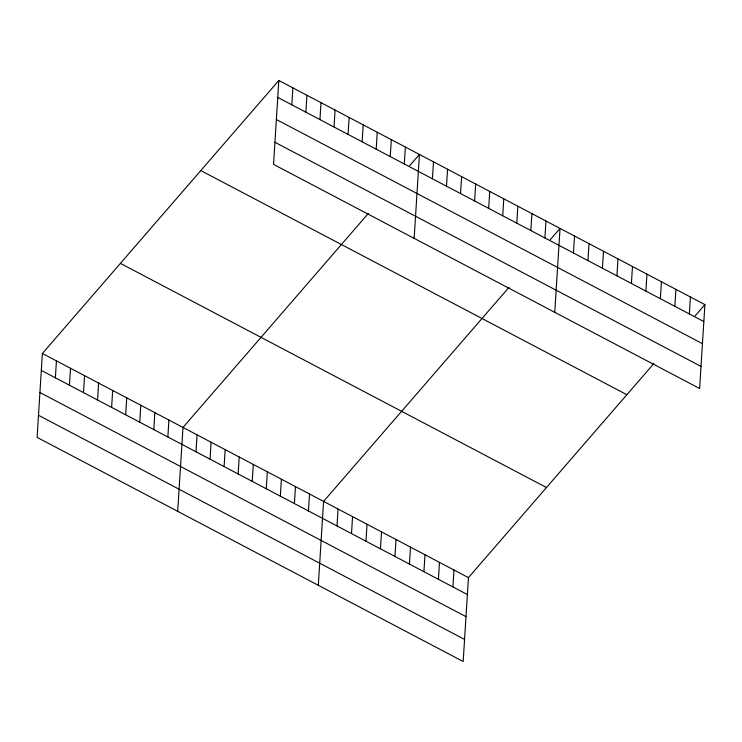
<?xml version="1.0" encoding="UTF-8"?>
<svg xmlns="http://www.w3.org/2000/svg" width="742" height="742" viewBox="0 0 742 742"><rect width="100%" height="100%" fill="white"/><g stroke="black" fill="none" stroke-linecap="round" stroke-linejoin="round"><path stroke-width="1.11" d="M278.825 80.479L273.548 164.39L699.623 388.52L704.9 304.619L278.825 80.479L42.377 353.48L37.1 437.381L463.175 661.521L468.452 577.61L653.878 363.524M55.372 377.808L56.438 360.872M69.433 385.209L70.499 368.273M83.494 392.601L84.56 375.665M97.554 400.003L98.621 383.067M111.615 407.395L112.682 390.459M125.676 414.797L126.743 397.86M139.737 422.189L140.804 405.253M153.798 429.581L154.865 412.654M167.859 436.982L168.926 420.046M177.7 511.349L182.986 427.448L368.412 213.353M195.981 451.776L197.047 434.84M210.042 459.168L211.099 442.232M224.103 466.57L225.16 449.633M238.154 473.962L239.221 457.026M252.215 481.363L253.282 464.427M266.276 488.755L267.343 471.819M291.819 104.817L292.886 87.881M280.337 496.157L281.403 479.221M305.88 112.209L306.947 95.273M294.398 503.549L295.464 486.613M319.941 119.61L321.008 102.674M308.459 510.95L309.525 494.014M334.002 127.003L335.069 110.066M318.309 585.308L323.586 501.406L509.021 287.312M348.063 134.404L349.13 117.468M337.007 525.967L338.074 509.031M362.124 141.796L363.19 124.86M351.495 533.581L352.561 516.645M376.185 149.198L377.251 132.261M365.982 541.206L367.049 524.269M390.246 156.59L391.312 139.654M404.307 163.982L405.373 147.055M380.47 548.82L381.536 531.893M414.157 238.349L419.434 154.447L409.677 165.707M394.957 556.444L396.015 539.508M432.428 178.776L433.495 161.839M409.436 564.068L410.502 547.132M446.489 186.177L447.556 169.241M423.923 571.683L424.99 554.756M460.55 193.569L461.617 176.633M438.411 579.307L439.477 562.371M474.611 200.971L475.678 184.035M452.898 586.931L453.965 569.995M488.672 208.363L489.729 191.427M502.733 215.764L503.79 198.828M516.784 223.156L517.851 206.22M530.845 230.558L531.912 213.622M544.906 237.95L545.973 221.014M554.756 312.317L560.034 228.415L550.286 239.675M573.455 252.966L574.521 236.03M587.942 260.59L589.009 243.654M602.43 268.205L603.496 251.269M616.917 275.829L617.984 258.893M631.405 283.453L632.472 266.517M645.892 291.068L646.95 274.132M660.371 298.692L661.437 281.756M674.858 306.307L675.925 289.38M689.346 313.931L690.412 296.995M695.143 315.879L704.9 304.619M277.758 97.415L703.833 321.555M276.367 119.518L702.442 343.648M274.939 142.288L701.014 366.418M200.804 170.577L626.869 394.707M120.408 263.391L546.483 487.522M42.377 353.48L468.452 577.61M41.311 370.416L467.386 594.546M39.92 392.518L465.995 616.648M38.491 415.279L464.566 639.418"/></g></svg>
